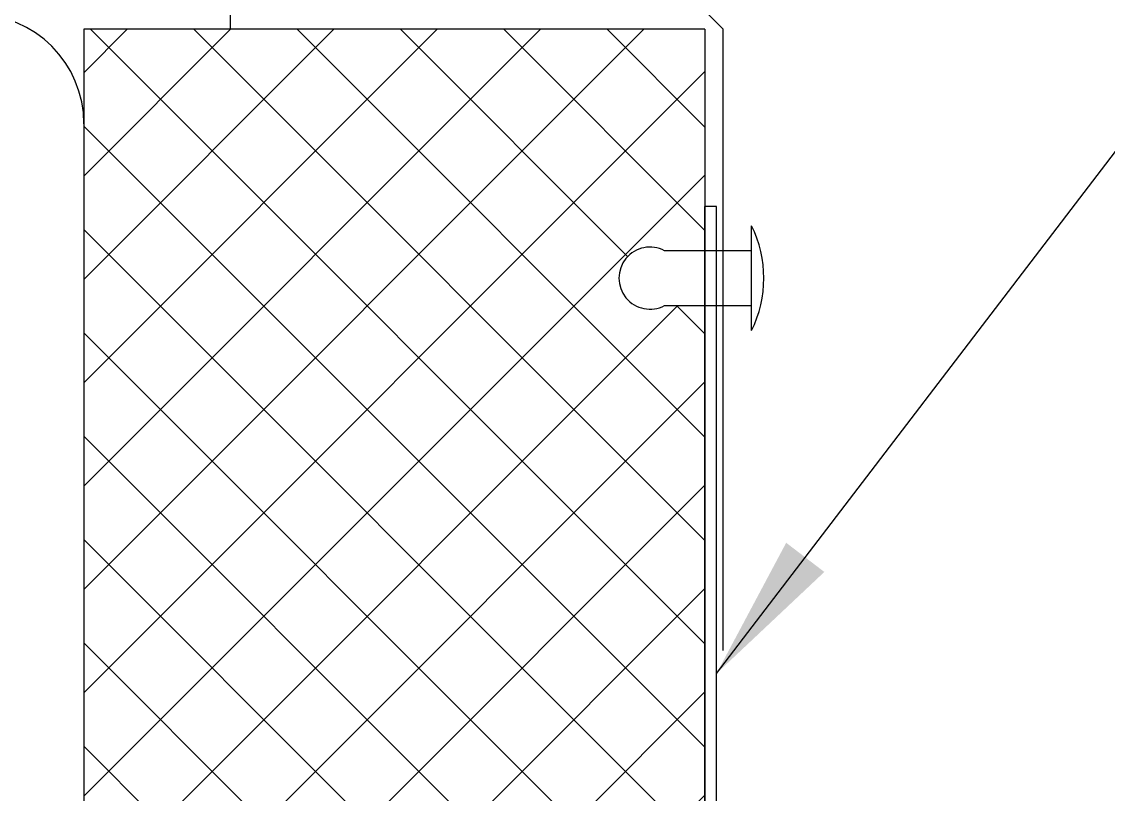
# Model space of a CAD drawing. Header units: inches. Extents: x 0 to 10293, y 0 to 4182.
# Drawn here: x 530.303 to 534.022, y 4114.15 to 4116.793 of the extents above; entities that cross this region are included whole.
import ezdxf

# ---------------------------------------------------------------- set-up
doc = ezdxf.new("R2010")
doc.units = ezdxf.units.IN
doc.header["$LTSCALE"] = 48
doc.header["$MEASUREMENT"] = 0
doc.styles.add('Arch-Dim', font='romans.shx', dxfattribs={"width": 0.75})
doc.dimstyles.new('Aec-Arch-I-96', dxfattribs={"dimscale": 96, "dimtxt": 0.09375, "dimasz": 0.0625, "dimexe": 0.0625, "dimexo": 0.0625, "dimgap": 0.03125, "dimtad": 1, "dimdec": 4, "dimzin": 3, "dimdsep": 46, "dimlunit": 4, "dimtxsty": 'Arch-Dim', "dimblk": 'ARCHTICK', "dimcen": 0.09375, "dimazin": 2, "dimtfac": 0.75, "dimtdec": 4, "dimtix": 1, "dimtmove": 2, "dimatfit": 2, "dimfxl": 0, "dimtolj": 1, "dimtzin": 0, "dimarcsym": 0})

# ---------------------------------------------------------------- blocks, each defined once
blk = doc.blocks.new('_ArchTick')
at = {"color": 0, "linetype": 'ByBlock', "const_width": 0.15}
blk.add_lwpolyline([(-0.5, -0.5), (0.5, 0.5)], dxfattribs=at)

msp = doc.modelspace()

# ---------------------------------------------------------------- hatches: boundary and pattern name
h = msp.add_hatch()
h.set_pattern_fill('ANSI37', color=256, scale=2, style=0)
h.set_pattern_definition([(45, (-2393.28503, 536.9759), (-0.176776695, 0.176776695), []), (135, (-2393.28503, 536.9759), (-0.176776695, -0.176776695), [])])
h.paths.add_polyline_path([(530.51622, 4111.81907), (532.64122, 4111.81907), (532.64122, 4115.82228), (532.50338, 4115.82228, -1.6657112), (532.50338, 4116.00978), (532.64122, 4116.00978), (532.64122, 4116.7672), (530.51622, 4116.7672)])

# ---------------------------------------------------------------- linework, layer by layer
for p, q in [((531.01622, 4133.06119), (531.01622, 4116.7672)), ((532.64122, 4116.7672), (530.51622, 4116.7672)), ((530.51622, 4116.7672), (530.51622, 4111.81907)), ((532.64122, 4116.7672), (532.64122, 4111.81907)), ((532.64122, 4111.55904), (532.64122, 4116.1607)), ((532.68122, 4116.1607), (532.64122, 4116.1607)), ((532.68122, 4111.57439), (532.68122, 4116.1607)), ((532.80089, 4115.73656), (532.80089, 4116.0955)), ((532.80089, 4116.00978), (532.50338, 4116.00978)), ((532.50338, 4115.82228), (532.80089, 4115.82228))]:
    msp.add_line(p, q)
at = {"linetype": 'Continuous'}
msp.add_line((530.51622, 4116.44407), (530.51622, 4109.19407), dxfattribs=at)
msp.add_lwpolyline([(532.70372, 4114.6422), (532.70372, 4115.7047), (532.70372, 4116.7672), (531.20372, 4118.2672), (531.20372, 4120.3922), (532.70372, 4121.8922), (532.70372, 4122.9547), (532.70372, 4124.0172), (531.20372, 4125.5172), (531.20372, 4127.6422), (532.70372, 4129.1422), (532.70372, 4130.2047), (532.70372, 4131.2672), (531.20372, 4132.7672), (531.20372, 4133.05307)])
msp.add_arc((530.14122, 4116.44407), 0.375, 0, 90, dxfattribs=at)
for centre, radius, start, end in [((532.44056, 4115.91603), 0.40256, 333.52395, 26.47605), ((532.45344, 4115.91603), 0.10622, 61.95651, 298.04349)]:
    msp.add_arc(centre, radius, start, end)

# ---------------------------------------------------------------- leaders
msp.add_leader([(532.68122, 4114.56362), (535.45387, 4118.19106), (536.8824, 4118.19106)], dimstyle='Aec-Arch-I-96', override={"dimscale": 8, "dimtxt": 0.125})

doc.saveas('drawing.dxf')
